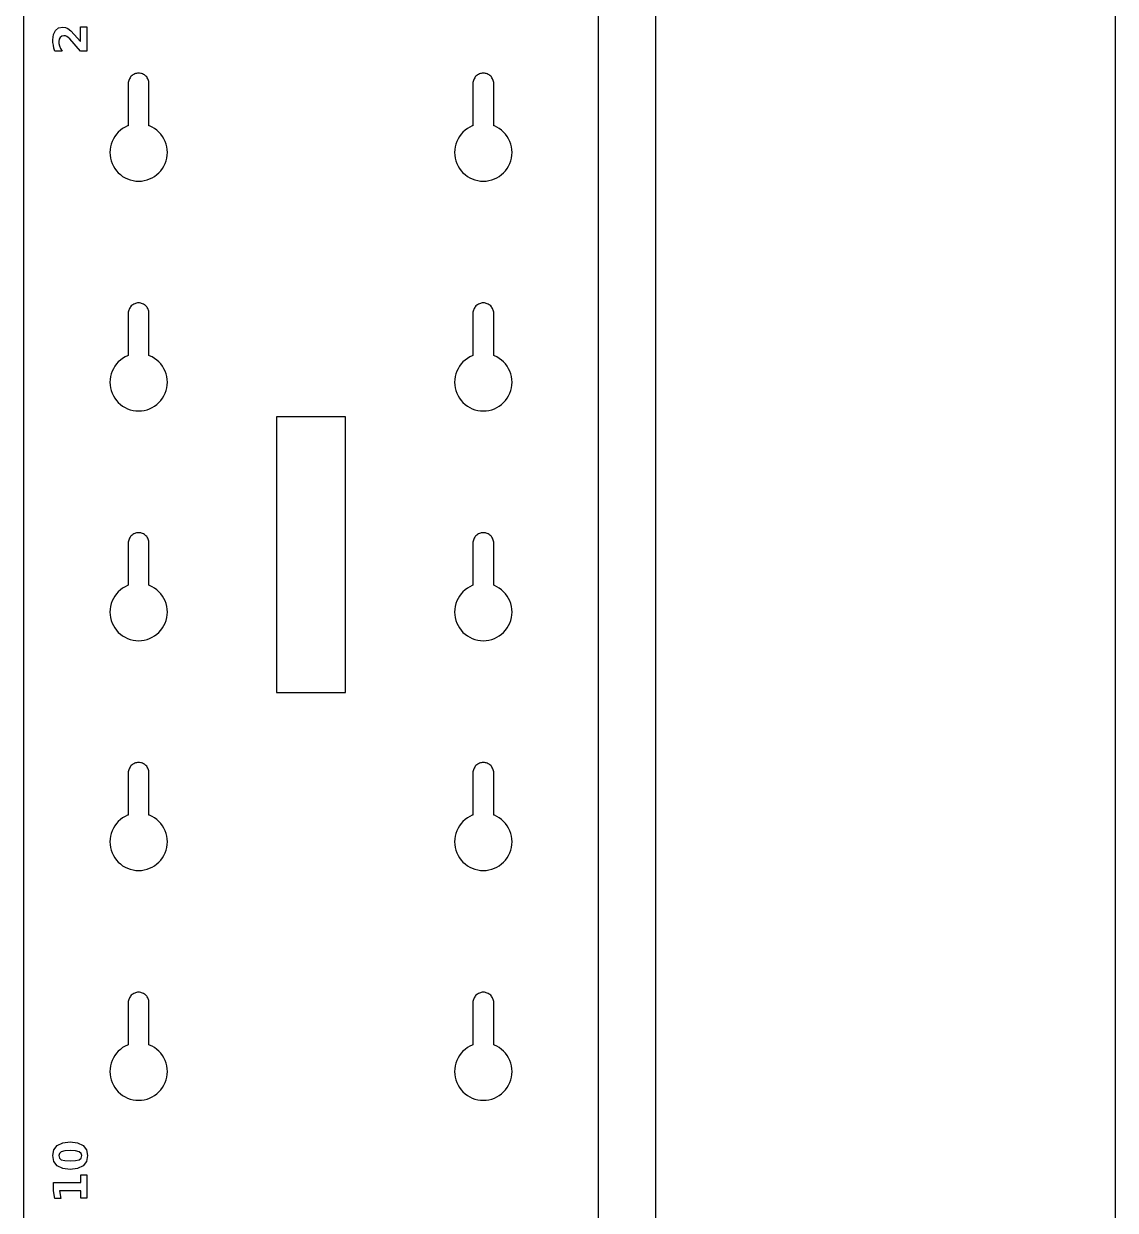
# Model space of a CAD drawing. Header units: millimetres. Extents: x 12 to 1278, y 12 to 884.
# Drawn here: x 1183.5 to 1278.5, y 126.4 to 229.7 of the extents above; entities that cross this region are included whole.
import ezdxf

# ---------------------------------------------------------------- set-up
doc = ezdxf.new("R2010")
doc.units = ezdxf.units.MM
doc.layers.add('CUT', color=1, linetype='Continuous')
doc.layers.add('ENGRAVE', color=5, linetype='Continuous')

msp = doc.modelspace()

# ---------------------------------------------------------------- linework, layer by layer
at = {"layer": 'CUT', "color": 1}
for points in [[(1243.5, 12.5), (1243.5, 40.5), (1238.5, 40.5), (1238.5, 780.5), (1243.5, 780.5), (1243.5, 808.5), (1273.5, 808.5), (1273.5, 780.5), (1278.5, 780.5), (1278.5, 40.5), (1273.5, 40.5), (1273.5, 12.5)], [(1188.5, 12.5), (1188.5, 18.5), (1183.5, 18.5), (1183.5, 758.5), (1188.5, 758.5), (1188.5, 764.5), (1228.5, 764.5), (1228.5, 758.5), (1233.5, 758.5), (1233.5, 18.5), (1228.5, 18.5), (1228.5, 12.5)], [(1195.43, 220.09), (1195.27, 220.27), (1195.09, 220.43), (1194.89, 220.58), (1194.68, 220.7), (1194.46, 220.81), (1194.4, 220.83), (1194.4, 224.5), (1194.4, 224.59), (1194.38, 224.68), (1194.36, 224.76), (1194.33, 224.84), (1194.29, 224.92), (1194.25, 225), (1194.2, 225.07), (1194.14, 225.14), (1194.07, 225.2), (1194, 225.25), (1193.92, 225.29), (1193.84, 225.33), (1193.76, 225.36), (1193.68, 225.38), (1193.59, 225.4), (1193.5, 225.4), (1193.41, 225.4), (1193.32, 225.38), (1193.24, 225.36), (1193.16, 225.33), (1193.08, 225.29), (1193, 225.25), (1192.93, 225.2), (1192.86, 225.14), (1192.8, 225.07), (1192.75, 225), (1192.71, 224.92), (1192.67, 224.84), (1192.64, 224.76), (1192.62, 224.68), (1192.6, 224.59), (1192.6, 224.5), (1192.6, 220.83), (1192.54, 220.81), (1192.32, 220.7), (1192.11, 220.58), (1191.91, 220.43), (1191.73, 220.27), (1191.57, 220.09), (1191.42, 219.89), (1191.3, 219.68), (1191.19, 219.46), (1191.11, 219.23), (1191.05, 218.99), (1191.01, 218.75), (1191, 218.5), (1191.01, 218.25), (1191.05, 218.01), (1191.11, 217.77), (1191.19, 217.54), (1191.3, 217.32), (1191.42, 217.11), (1191.57, 216.91), (1191.73, 216.73), (1191.91, 216.57), (1192.11, 216.42), (1192.32, 216.3), (1192.54, 216.19), (1192.77, 216.11), (1193.01, 216.05), (1193.25, 216.01), (1193.5, 216), (1193.75, 216.01), (1193.99, 216.05), (1194.23, 216.11), (1194.46, 216.19), (1194.68, 216.3), (1194.89, 216.42), (1195.09, 216.57), (1195.27, 216.73), (1195.43, 216.91), (1195.58, 217.11), (1195.7, 217.32), (1195.81, 217.54), (1195.89, 217.77), (1195.95, 218.01), (1195.99, 218.25), (1196, 218.5), (1195.99, 218.75), (1195.95, 218.99), (1195.89, 219.23), (1195.81, 219.46), (1195.7, 219.68), (1195.58, 219.89)], [(1225.43, 220.09), (1225.27, 220.27), (1225.09, 220.43), (1224.89, 220.58), (1224.68, 220.7), (1224.46, 220.81), (1224.4, 220.83), (1224.4, 224.5), (1224.4, 224.59), (1224.38, 224.68), (1224.36, 224.76), (1224.33, 224.84), (1224.29, 224.92), (1224.25, 225), (1224.2, 225.07), (1224.14, 225.14), (1224.07, 225.2), (1224, 225.25), (1223.92, 225.29), (1223.84, 225.33), (1223.76, 225.36), (1223.68, 225.38), (1223.59, 225.4), (1223.5, 225.4), (1223.41, 225.4), (1223.32, 225.38), (1223.24, 225.36), (1223.16, 225.33), (1223.08, 225.29), (1223, 225.25), (1222.93, 225.2), (1222.86, 225.14), (1222.8, 225.07), (1222.75, 225), (1222.71, 224.92), (1222.67, 224.84), (1222.64, 224.76), (1222.62, 224.68), (1222.6, 224.59), (1222.6, 224.5), (1222.6, 220.83), (1222.54, 220.81), (1222.32, 220.7), (1222.11, 220.58), (1221.91, 220.43), (1221.73, 220.27), (1221.57, 220.09), (1221.42, 219.89), (1221.3, 219.68), (1221.19, 219.46), (1221.11, 219.23), (1221.05, 218.99), (1221.01, 218.75), (1221, 218.5), (1221.01, 218.25), (1221.05, 218.01), (1221.11, 217.77), (1221.19, 217.54), (1221.3, 217.32), (1221.42, 217.11), (1221.57, 216.91), (1221.73, 216.73), (1221.91, 216.57), (1222.11, 216.42), (1222.32, 216.3), (1222.54, 216.19), (1222.77, 216.11), (1223.01, 216.05), (1223.25, 216.01), (1223.5, 216), (1223.75, 216.01), (1223.99, 216.05), (1224.23, 216.11), (1224.46, 216.19), (1224.68, 216.3), (1224.89, 216.42), (1225.09, 216.57), (1225.27, 216.73), (1225.43, 216.91), (1225.58, 217.11), (1225.7, 217.32), (1225.81, 217.54), (1225.89, 217.77), (1225.95, 218.01), (1225.99, 218.25), (1226, 218.5), (1225.99, 218.75), (1225.95, 218.99), (1225.89, 219.23), (1225.81, 219.46), (1225.7, 219.68), (1225.58, 219.89)], [(1195.43, 200.09), (1195.27, 200.27), (1195.09, 200.43), (1194.89, 200.58), (1194.68, 200.7), (1194.46, 200.81), (1194.4, 200.83), (1194.4, 204.5), (1194.4, 204.59), (1194.38, 204.68), (1194.36, 204.76), (1194.33, 204.84), (1194.29, 204.92), (1194.25, 205), (1194.2, 205.07), (1194.14, 205.14), (1194.07, 205.2), (1194, 205.25), (1193.92, 205.29), (1193.84, 205.33), (1193.76, 205.36), (1193.68, 205.38), (1193.59, 205.4), (1193.5, 205.4), (1193.41, 205.4), (1193.32, 205.38), (1193.24, 205.36), (1193.16, 205.33), (1193.08, 205.29), (1193, 205.25), (1192.93, 205.2), (1192.86, 205.14), (1192.8, 205.07), (1192.75, 205), (1192.71, 204.92), (1192.67, 204.84), (1192.64, 204.76), (1192.62, 204.68), (1192.6, 204.59), (1192.6, 204.5), (1192.6, 200.83), (1192.54, 200.81), (1192.32, 200.7), (1192.11, 200.58), (1191.91, 200.43), (1191.73, 200.27), (1191.57, 200.09), (1191.42, 199.89), (1191.3, 199.68), (1191.19, 199.46), (1191.11, 199.23), (1191.05, 198.99), (1191.01, 198.75), (1191, 198.5), (1191.01, 198.25), (1191.05, 198.01), (1191.11, 197.77), (1191.19, 197.54), (1191.3, 197.32), (1191.42, 197.11), (1191.57, 196.91), (1191.73, 196.73), (1191.91, 196.57), (1192.11, 196.42), (1192.32, 196.3), (1192.54, 196.19), (1192.77, 196.11), (1193.01, 196.05), (1193.25, 196.01), (1193.5, 196), (1193.75, 196.01), (1193.99, 196.05), (1194.23, 196.11), (1194.46, 196.19), (1194.68, 196.3), (1194.89, 196.42), (1195.09, 196.57), (1195.27, 196.73), (1195.43, 196.91), (1195.58, 197.11), (1195.7, 197.32), (1195.81, 197.54), (1195.89, 197.77), (1195.95, 198.01), (1195.99, 198.25), (1196, 198.5), (1195.99, 198.75), (1195.95, 198.99), (1195.89, 199.23), (1195.81, 199.46), (1195.7, 199.68), (1195.58, 199.89)], [(1225.43, 200.09), (1225.27, 200.27), (1225.09, 200.43), (1224.89, 200.58), (1224.68, 200.7), (1224.46, 200.81), (1224.4, 200.83), (1224.4, 204.5), (1224.4, 204.59), (1224.38, 204.68), (1224.36, 204.76), (1224.33, 204.84), (1224.29, 204.92), (1224.25, 205), (1224.2, 205.07), (1224.14, 205.14), (1224.07, 205.2), (1224, 205.25), (1223.92, 205.29), (1223.84, 205.33), (1223.76, 205.36), (1223.68, 205.38), (1223.59, 205.4), (1223.5, 205.4), (1223.41, 205.4), (1223.32, 205.38), (1223.24, 205.36), (1223.16, 205.33), (1223.08, 205.29), (1223, 205.25), (1222.93, 205.2), (1222.86, 205.14), (1222.8, 205.07), (1222.75, 205), (1222.71, 204.92), (1222.67, 204.84), (1222.64, 204.76), (1222.62, 204.68), (1222.6, 204.59), (1222.6, 204.5), (1222.6, 200.83), (1222.54, 200.81), (1222.32, 200.7), (1222.11, 200.58), (1221.91, 200.43), (1221.73, 200.27), (1221.57, 200.09), (1221.42, 199.89), (1221.3, 199.68), (1221.19, 199.46), (1221.11, 199.23), (1221.05, 198.99), (1221.01, 198.75), (1221, 198.5), (1221.01, 198.25), (1221.05, 198.01), (1221.11, 197.77), (1221.19, 197.54), (1221.3, 197.32), (1221.42, 197.11), (1221.57, 196.91), (1221.73, 196.73), (1221.91, 196.57), (1222.11, 196.42), (1222.32, 196.3), (1222.54, 196.19), (1222.77, 196.11), (1223.01, 196.05), (1223.25, 196.01), (1223.5, 196), (1223.75, 196.01), (1223.99, 196.05), (1224.23, 196.11), (1224.46, 196.19), (1224.68, 196.3), (1224.89, 196.42), (1225.09, 196.57), (1225.27, 196.73), (1225.43, 196.91), (1225.58, 197.11), (1225.7, 197.32), (1225.81, 197.54), (1225.89, 197.77), (1225.95, 198.01), (1225.99, 198.25), (1226, 198.5), (1225.99, 198.75), (1225.95, 198.99), (1225.89, 199.23), (1225.81, 199.46), (1225.7, 199.68), (1225.58, 199.89)], [(1205.5, 171.5), (1211.5, 171.5), (1211.5, 195.5), (1205.5, 195.5)], [(1195.58, 179.89), (1195.43, 180.09), (1195.27, 180.27), (1195.09, 180.43), (1194.89, 180.58), (1194.68, 180.7), (1194.46, 180.81), (1194.4, 180.83), (1194.4, 184.5), (1194.4, 184.59), (1194.38, 184.68), (1194.36, 184.76), (1194.33, 184.84), (1194.29, 184.92), (1194.25, 185), (1194.2, 185.07), (1194.14, 185.14), (1194.07, 185.2), (1194, 185.25), (1193.92, 185.29), (1193.84, 185.33), (1193.76, 185.36), (1193.68, 185.38), (1193.59, 185.4), (1193.5, 185.4), (1193.41, 185.4), (1193.32, 185.38), (1193.24, 185.36), (1193.16, 185.33), (1193.08, 185.29), (1193, 185.25), (1192.93, 185.2), (1192.86, 185.14), (1192.8, 185.07), (1192.75, 185), (1192.71, 184.92), (1192.67, 184.84), (1192.64, 184.76), (1192.62, 184.68), (1192.6, 184.59), (1192.6, 184.5), (1192.6, 180.83), (1192.54, 180.81), (1192.32, 180.7), (1192.11, 180.58), (1191.91, 180.43), (1191.73, 180.27), (1191.57, 180.09), (1191.42, 179.89), (1191.3, 179.68), (1191.19, 179.46), (1191.11, 179.23), (1191.05, 178.99), (1191.01, 178.75), (1191, 178.5), (1191.01, 178.25), (1191.05, 178.01), (1191.11, 177.77), (1191.19, 177.54), (1191.3, 177.32), (1191.42, 177.11), (1191.57, 176.91), (1191.73, 176.73), (1191.91, 176.57), (1192.11, 176.42), (1192.32, 176.3), (1192.54, 176.19), (1192.77, 176.11), (1193.01, 176.05), (1193.25, 176.01), (1193.5, 176), (1193.75, 176.01), (1193.99, 176.05), (1194.23, 176.11), (1194.46, 176.19), (1194.68, 176.3), (1194.89, 176.42), (1195.09, 176.57), (1195.27, 176.73), (1195.43, 176.91), (1195.58, 177.11), (1195.7, 177.32), (1195.81, 177.54), (1195.89, 177.77), (1195.95, 178.01), (1195.99, 178.25), (1196, 178.5), (1195.99, 178.75), (1195.95, 178.99), (1195.89, 179.23), (1195.81, 179.46), (1195.7, 179.68)], [(1225.43, 180.09), (1225.27, 180.27), (1225.09, 180.43), (1224.89, 180.58), (1224.68, 180.7), (1224.46, 180.81), (1224.4, 180.83), (1224.4, 184.5), (1224.4, 184.59), (1224.38, 184.68), (1224.36, 184.76), (1224.33, 184.84), (1224.29, 184.92), (1224.25, 185), (1224.2, 185.07), (1224.14, 185.14), (1224.07, 185.2), (1224, 185.25), (1223.92, 185.29), (1223.84, 185.33), (1223.76, 185.36), (1223.68, 185.38), (1223.59, 185.4), (1223.5, 185.4), (1223.41, 185.4), (1223.32, 185.38), (1223.24, 185.36), (1223.16, 185.33), (1223.08, 185.29), (1223, 185.25), (1222.93, 185.2), (1222.86, 185.14), (1222.8, 185.07), (1222.75, 185), (1222.71, 184.92), (1222.67, 184.84), (1222.64, 184.76), (1222.62, 184.68), (1222.6, 184.59), (1222.6, 184.5), (1222.6, 180.83), (1222.54, 180.81), (1222.32, 180.7), (1222.11, 180.58), (1221.91, 180.43), (1221.73, 180.27), (1221.57, 180.09), (1221.42, 179.89), (1221.3, 179.68), (1221.19, 179.46), (1221.11, 179.23), (1221.05, 178.99), (1221.01, 178.75), (1221, 178.5), (1221.01, 178.25), (1221.05, 178.01), (1221.11, 177.77), (1221.19, 177.54), (1221.3, 177.32), (1221.42, 177.11), (1221.57, 176.91), (1221.73, 176.73), (1221.91, 176.57), (1222.11, 176.42), (1222.32, 176.3), (1222.54, 176.19), (1222.77, 176.11), (1223.01, 176.05), (1223.25, 176.01), (1223.5, 176), (1223.75, 176.01), (1223.99, 176.05), (1224.23, 176.11), (1224.46, 176.19), (1224.68, 176.3), (1224.89, 176.42), (1225.09, 176.57), (1225.27, 176.73), (1225.43, 176.91), (1225.58, 177.11), (1225.7, 177.32), (1225.81, 177.54), (1225.89, 177.77), (1225.95, 178.01), (1225.99, 178.25), (1226, 178.5), (1225.99, 178.75), (1225.95, 178.99), (1225.89, 179.23), (1225.81, 179.46), (1225.7, 179.68), (1225.58, 179.89)], [(1195.58, 159.89), (1195.43, 160.09), (1195.27, 160.27), (1195.09, 160.43), (1194.89, 160.58), (1194.68, 160.7), (1194.46, 160.81), (1194.4, 160.83), (1194.4, 164.5), (1194.4, 164.59), (1194.38, 164.68), (1194.36, 164.76), (1194.33, 164.84), (1194.29, 164.92), (1194.25, 165), (1194.2, 165.07), (1194.14, 165.14), (1194.07, 165.2), (1194, 165.25), (1193.92, 165.29), (1193.84, 165.33), (1193.76, 165.36), (1193.68, 165.38), (1193.59, 165.4), (1193.5, 165.4), (1193.41, 165.4), (1193.32, 165.38), (1193.24, 165.36), (1193.16, 165.33), (1193.08, 165.29), (1193, 165.25), (1192.93, 165.2), (1192.86, 165.14), (1192.8, 165.07), (1192.75, 165), (1192.71, 164.92), (1192.67, 164.84), (1192.64, 164.76), (1192.62, 164.68), (1192.6, 164.59), (1192.6, 164.5), (1192.6, 160.83), (1192.54, 160.81), (1192.32, 160.7), (1192.11, 160.58), (1191.91, 160.43), (1191.73, 160.27), (1191.57, 160.09), (1191.42, 159.89), (1191.3, 159.68), (1191.19, 159.46), (1191.11, 159.23), (1191.05, 158.99), (1191.01, 158.75), (1191, 158.5), (1191.01, 158.25), (1191.05, 158.01), (1191.11, 157.77), (1191.19, 157.54), (1191.3, 157.32), (1191.42, 157.11), (1191.57, 156.91), (1191.73, 156.73), (1191.91, 156.57), (1192.11, 156.42), (1192.32, 156.3), (1192.54, 156.19), (1192.77, 156.11), (1193.01, 156.05), (1193.25, 156.01), (1193.5, 156), (1193.75, 156.01), (1193.99, 156.05), (1194.23, 156.11), (1194.46, 156.19), (1194.68, 156.3), (1194.89, 156.42), (1195.09, 156.57), (1195.27, 156.73), (1195.43, 156.91), (1195.58, 157.11), (1195.7, 157.32), (1195.81, 157.54), (1195.89, 157.77), (1195.95, 158.01), (1195.99, 158.25), (1196, 158.5), (1195.99, 158.75), (1195.95, 158.99), (1195.89, 159.23), (1195.81, 159.46), (1195.7, 159.68)], [(1225.43, 160.09), (1225.27, 160.27), (1225.09, 160.43), (1224.89, 160.58), (1224.68, 160.7), (1224.46, 160.81), (1224.4, 160.83), (1224.4, 164.5), (1224.4, 164.59), (1224.38, 164.68), (1224.36, 164.76), (1224.33, 164.84), (1224.29, 164.92), (1224.25, 165), (1224.2, 165.07), (1224.14, 165.14), (1224.07, 165.2), (1224, 165.25), (1223.92, 165.29), (1223.84, 165.33), (1223.76, 165.36), (1223.68, 165.38), (1223.59, 165.4), (1223.5, 165.4), (1223.41, 165.4), (1223.32, 165.38), (1223.24, 165.36), (1223.16, 165.33), (1223.08, 165.29), (1223, 165.25), (1222.93, 165.2), (1222.86, 165.14), (1222.8, 165.07), (1222.75, 165), (1222.71, 164.92), (1222.67, 164.84), (1222.64, 164.76), (1222.62, 164.68), (1222.6, 164.59), (1222.6, 164.5), (1222.6, 160.83), (1222.54, 160.81), (1222.32, 160.7), (1222.11, 160.58), (1221.91, 160.43), (1221.73, 160.27), (1221.57, 160.09), (1221.42, 159.89), (1221.3, 159.68), (1221.19, 159.46), (1221.11, 159.23), (1221.05, 158.99), (1221.01, 158.75), (1221, 158.5), (1221.01, 158.25), (1221.05, 158.01), (1221.11, 157.77), (1221.19, 157.54), (1221.3, 157.32), (1221.42, 157.11), (1221.57, 156.91), (1221.73, 156.73), (1221.91, 156.57), (1222.11, 156.42), (1222.32, 156.3), (1222.54, 156.19), (1222.77, 156.11), (1223.01, 156.05), (1223.25, 156.01), (1223.5, 156), (1223.75, 156.01), (1223.99, 156.05), (1224.23, 156.11), (1224.46, 156.19), (1224.68, 156.3), (1224.89, 156.42), (1225.09, 156.57), (1225.27, 156.73), (1225.43, 156.91), (1225.58, 157.11), (1225.7, 157.32), (1225.81, 157.54), (1225.89, 157.77), (1225.95, 158.01), (1225.99, 158.25), (1226, 158.5), (1225.99, 158.75), (1225.95, 158.99), (1225.89, 159.23), (1225.81, 159.46), (1225.7, 159.68), (1225.58, 159.89)], [(1195.43, 140.09), (1195.27, 140.27), (1195.09, 140.43), (1194.89, 140.58), (1194.68, 140.7), (1194.46, 140.81), (1194.4, 140.83), (1194.4, 144.5), (1194.4, 144.59), (1194.38, 144.68), (1194.36, 144.76), (1194.33, 144.84), (1194.29, 144.92), (1194.25, 145), (1194.2, 145.07), (1194.14, 145.14), (1194.07, 145.2), (1194, 145.25), (1193.92, 145.29), (1193.84, 145.33), (1193.76, 145.36), (1193.68, 145.38), (1193.59, 145.4), (1193.5, 145.4), (1193.41, 145.4), (1193.32, 145.38), (1193.24, 145.36), (1193.16, 145.33), (1193.08, 145.29), (1193, 145.25), (1192.93, 145.2), (1192.86, 145.14), (1192.8, 145.07), (1192.75, 145), (1192.71, 144.92), (1192.67, 144.84), (1192.64, 144.76), (1192.62, 144.68), (1192.6, 144.59), (1192.6, 144.5), (1192.6, 140.83), (1192.54, 140.81), (1192.32, 140.7), (1192.11, 140.58), (1191.91, 140.43), (1191.73, 140.27), (1191.57, 140.09), (1191.42, 139.89), (1191.3, 139.68), (1191.19, 139.46), (1191.11, 139.23), (1191.05, 138.99), (1191.01, 138.75), (1191, 138.5), (1191.01, 138.25), (1191.05, 138.01), (1191.11, 137.77), (1191.19, 137.54), (1191.3, 137.32), (1191.42, 137.11), (1191.57, 136.91), (1191.73, 136.73), (1191.91, 136.57), (1192.11, 136.42), (1192.32, 136.3), (1192.54, 136.19), (1192.77, 136.11), (1193.01, 136.05), (1193.25, 136.01), (1193.5, 136), (1193.75, 136.01), (1193.99, 136.05), (1194.23, 136.11), (1194.46, 136.19), (1194.68, 136.3), (1194.89, 136.42), (1195.09, 136.57), (1195.27, 136.73), (1195.43, 136.91), (1195.58, 137.11), (1195.7, 137.32), (1195.81, 137.54), (1195.89, 137.77), (1195.95, 138.01), (1195.99, 138.25), (1196, 138.5), (1195.99, 138.75), (1195.95, 138.99), (1195.89, 139.23), (1195.81, 139.46), (1195.7, 139.68), (1195.58, 139.89)], [(1225.58, 139.89), (1225.43, 140.09), (1225.27, 140.27), (1225.09, 140.43), (1224.89, 140.58), (1224.68, 140.7), (1224.46, 140.81), (1224.4, 140.83), (1224.4, 144.5), (1224.4, 144.59), (1224.38, 144.68), (1224.36, 144.76), (1224.33, 144.84), (1224.29, 144.92), (1224.25, 145), (1224.2, 145.07), (1224.14, 145.14), (1224.07, 145.2), (1224, 145.25), (1223.92, 145.29), (1223.84, 145.33), (1223.76, 145.36), (1223.68, 145.38), (1223.59, 145.4), (1223.5, 145.4), (1223.41, 145.4), (1223.32, 145.38), (1223.24, 145.36), (1223.16, 145.33), (1223.08, 145.29), (1223, 145.25), (1222.93, 145.2), (1222.86, 145.14), (1222.8, 145.07), (1222.75, 145), (1222.71, 144.92), (1222.67, 144.84), (1222.64, 144.76), (1222.62, 144.68), (1222.6, 144.59), (1222.6, 144.5), (1222.6, 140.83), (1222.54, 140.81), (1222.32, 140.7), (1222.11, 140.58), (1221.91, 140.43), (1221.73, 140.27), (1221.57, 140.09), (1221.42, 139.89), (1221.3, 139.68), (1221.19, 139.46), (1221.11, 139.23), (1221.05, 138.99), (1221.01, 138.75), (1221, 138.5), (1221.01, 138.25), (1221.05, 138.01), (1221.11, 137.77), (1221.19, 137.54), (1221.3, 137.32), (1221.42, 137.11), (1221.57, 136.91), (1221.73, 136.73), (1221.91, 136.57), (1222.11, 136.42), (1222.32, 136.3), (1222.54, 136.19), (1222.77, 136.11), (1223.01, 136.05), (1223.25, 136.01), (1223.5, 136), (1223.75, 136.01), (1223.99, 136.05), (1224.23, 136.11), (1224.46, 136.19), (1224.68, 136.3), (1224.89, 136.42), (1225.09, 136.57), (1225.27, 136.73), (1225.43, 136.91), (1225.58, 137.11), (1225.7, 137.32), (1225.81, 137.54), (1225.89, 137.77), (1225.95, 138.01), (1225.99, 138.25), (1226, 138.5), (1225.99, 138.75), (1225.95, 138.99), (1225.89, 139.23), (1225.81, 139.46), (1225.7, 139.68)]]:
    msp.add_lwpolyline(points, close=True, dxfattribs=at)
at = {"layer": 'ENGRAVE', "color": 5}
for points in [[(1188.45, 228.15), (1188.45, 229.44), (1189, 229.44), (1189, 227.32), (1188.45, 227.32), (1187.51, 228.38), (1187.38, 228.5), (1187.26, 228.59), (1187.13, 228.64), (1187, 228.66), (1186.82, 228.63), (1186.67, 228.52), (1186.58, 228.36), (1186.55, 228.16), (1186.56, 227.97), (1186.62, 227.77), (1186.71, 227.56), (1186.84, 227.32), (1186.2, 227.32), (1186.13, 227.58), (1186.08, 227.83), (1186.04, 228.07), (1186.03, 228.31), (1186.09, 228.78), (1186.26, 229.13), (1186.54, 229.34), (1186.9, 229.42), (1187.13, 229.39), (1187.35, 229.29), (1187.59, 229.1), (1187.9, 228.78)], [(1187.55, 132.38), (1188.19, 132.3), (1188.66, 132.06), (1188.96, 131.68), (1189.06, 131.18), (1188.96, 130.67), (1188.66, 130.29), (1188.19, 130.05), (1187.55, 129.97), (1186.9, 130.05), (1186.42, 130.29), (1186.13, 130.67), (1186.03, 131.18), (1186.13, 131.68), (1186.42, 132.06), (1186.9, 132.3)], [(1187.54, 131.62), (1187.07, 131.6), (1186.77, 131.52), (1186.6, 131.38), (1186.55, 131.18), (1186.6, 130.97), (1186.77, 130.83), (1187.07, 130.75), (1187.54, 130.73), (1188.01, 130.75), (1188.32, 130.83), (1188.49, 130.97), (1188.55, 131.18), (1188.49, 131.38), (1188.32, 131.52), (1188.01, 131.6)], [(1188.48, 127.47), (1188.48, 128.13), (1186.6, 128.13), (1186.74, 127.45), (1186.22, 127.45), (1186.08, 128.13), (1186.08, 128.84), (1188.48, 128.84), (1188.48, 129.51), (1189, 129.51), (1189, 127.47)]]:
    msp.add_lwpolyline(points, close=True, dxfattribs=at)

doc.saveas('drawing.dxf')
